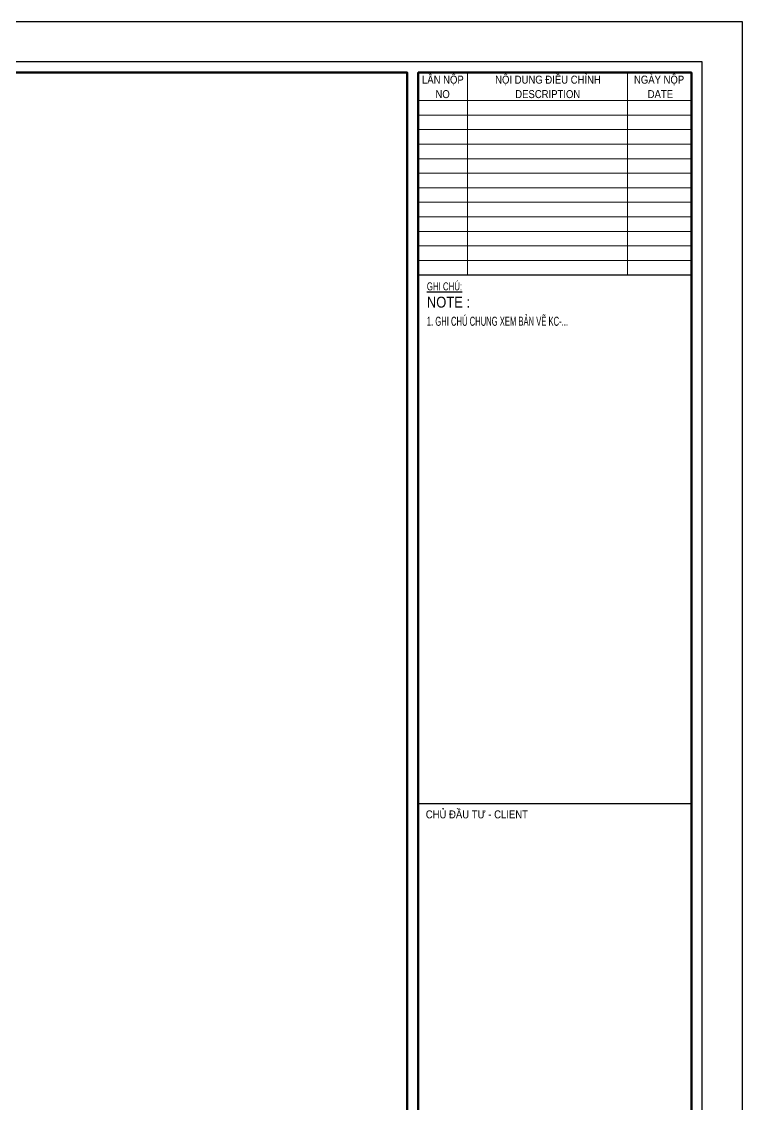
# Model space of a CAD drawing. Header units: millimetres. Extents: x -743195 to -406795, y -426565 to -367165.
# Drawn here: x -426587 to -406795, y -396927 to -367165 of the extents above; entities that cross this region are included whole.
import ezdxf
from ezdxf.enums import TextEntityAlignment as Align

# ---------------------------------------------------------------- set-up
doc = ezdxf.new("R2010")
doc.units = ezdxf.units.MM
doc.header["$LTSCALE"] = 1000
doc.header["$MEASUREMENT"] = 0
for name, color, linetype in [('CDC -TEXT KHUNG', 7, 'Continuous'), ('CDC-KHUNGTEN', 7, 'Continuous'), ('CDC.06.TEXT', 2, 'Continuous')]:
    doc.layers.add(name, color=color, linetype=linetype)
doc.styles.add('ARIAL', font='arial.ttf', dxfattribs={"width": 0.7})
doc.styles.add('Arial_4', font='arial.ttf', dxfattribs={"width": 0.75, "height": 3})
doc.styles.add('KT CDC', font='arial.ttf', dxfattribs={"width": 0.85, "height": 200})

# ---------------------------------------------------------------- blocks, each defined once
blk = doc.blocks.new('CDTA1')
at = {"layer": 'CDC-KHUNGTEN', "color": 6, "lineweight": 25}
blk.add_line((0, 90), (-75, 90), dxfattribs=at)
at = {"layer": 'CDC-KHUNGTEN', "color": 6, "style": 'KT CDC', "width": 0.85}
blk.add_text('CHỦ ĐẦU TƯ - CLIENT', height=2.2, dxfattribs=at).set_placement((-72.93, 86))
blk = doc.blocks.new('KHUNG A1')
at = {"layer": 'CDC-KHUNGTEN', "color": 8, "lineweight": 9}
for p, q in [((10382.72, 1278.17), (10382.72, 1222.51)), ((10426.72, 1278.17), (10426.72, 1222.51)), ((10444.22, 1270.51), (10369.22, 1270.51)), ((10444.22, 1266.51), (10369.22, 1266.51)), ((10444.22, 1262.51), (10369.22, 1262.51)), ((10444.22, 1258.51), (10369.22, 1258.51)), ((10444.22, 1254.51), (10369.22, 1254.51)), ((10444.22, 1250.51), (10369.22, 1250.51)), ((10444.22, 1246.51), (10369.22, 1246.51)), ((10444.22, 1242.51), (10369.22, 1242.51)), ((10444.22, 1238.51), (10369.22, 1238.51)), ((10444.22, 1234.51), (10369.22, 1234.51)), ((10444.22, 1230.51), (10369.22, 1230.51)), ((10444.22, 1226.51), (10369.22, 1226.51))]:
    blk.add_line(p, q, dxfattribs=at)
at = {"layer": 'CDC-KHUNGTEN', "color": 6, "lineweight": 25}
blk.add_line((10444.22, 1222.51), (10369.22, 1222.51), dxfattribs=at)
at = {"layer": 'CDC-KHUNGTEN', "color": 8}
blk.add_lwpolyline([(10368.18, 709.17), (10447.22, 709.17), (10447.22, 1281.17), (9647.22, 1281.17), (9647.22, 709.17), (10368.18, 709.17)], dxfattribs=at)
at = {"layer": 'CDC-KHUNGTEN', "color": 255, "lineweight": 60}
blk.add_lwpolyline([(10366.22, 712.17), (10366.22, 1278.17), (9650.22, 1278.17), (9650.22, 712.17), (10366.22, 712.17)], close=True, dxfattribs=at)
blk.add_lwpolyline([(10369.22, 712.17), (10444.22, 712.17), (10444.22, 1278.17), (10369.22, 1278.17), (10369.22, 712.17)], dxfattribs=at)
at = {"layer": 'Defpoints', "color": 1, "ltscale": 0.2}
blk.add_lwpolyline([(9617.22, 698.17), (9617.22, 1292.17), (10458.22, 1292.17), (10458.22, 698.17), (9617.22, 698.17)], close=True, dxfattribs=at)
at = {"layer": 'CDC-KHUNGTEN'}
blk.add_blockref('CDTA1', (10444.22, 987.17), dxfattribs=at)
at = {"layer": 'CDC -TEXT KHUNG', "color": 7, "style": 'KT CDC', "width": 0.85}
for s, p in [('NO', (10373.95, 1271.16)), ('DESCRIPTION', (10395.86, 1271.16)), ('DATE', (10432.24, 1271.16))]:
    blk.add_text(s, height=2.2, dxfattribs=at).set_placement(p)
at = {"layer": 'CDC -TEXT KHUNG', "char_height": 2.2, "attachment_point": 2, "line_spacing_factor": 0.941778, "style": 'KT CDC'}
for s, insert, width in [('LẦN NỘP', (10375.98, 1277.33), 14.6422), ('NỘI DUNG ĐIỀU CHỈNH', (10404.85, 1277.33), 36.9971), ('NGÀY NỘP', (10435.36, 1277.33), 17.5559)]:
    blk.add_mtext(s, dxfattribs=dict(at, insert=insert, width=width))
at = {"layer": 'CDC-KHUNGTEN', "color": 7, "style": 'Arial_4', "width": 0.85}
blk.add_text('NOTE :', height=3, dxfattribs=at).set_placement((10371.58, 1213.57))
at = {"layer": 'CDC-KHUNGTEN', "color": 6, "insert": (10371.58, 1220.51), "char_height": 2.2, "width": 18.8196, "attachment_point": 1, "style": 'ARIAL'}
blk.add_mtext('{\\LGHI CHÚ:}', dxfattribs=at)

msp = doc.modelspace()

# ---------------------------------------------------------------- block references
at = {"xscale": 100, "yscale": 100, "zscale": 100}
msp.add_blockref('KHUNG A1', (-1452617.3, -496382.7), dxfattribs=at)

# ---------------------------------------------------------------- texts
at = {"layer": 'CDC.06.TEXT', "color": 2, "linetype": 'ByBlock', "style": 'ARIAL', "width": 0.6}
msp.add_text('1. GHI CHÚ CHUNG XEM BẢN VẼ KC-...', height=250, dxfattribs=at).set_placement((-415459.1, -375400.4), align=Align.MIDDLE_LEFT)

doc.saveas('drawing.dxf')
